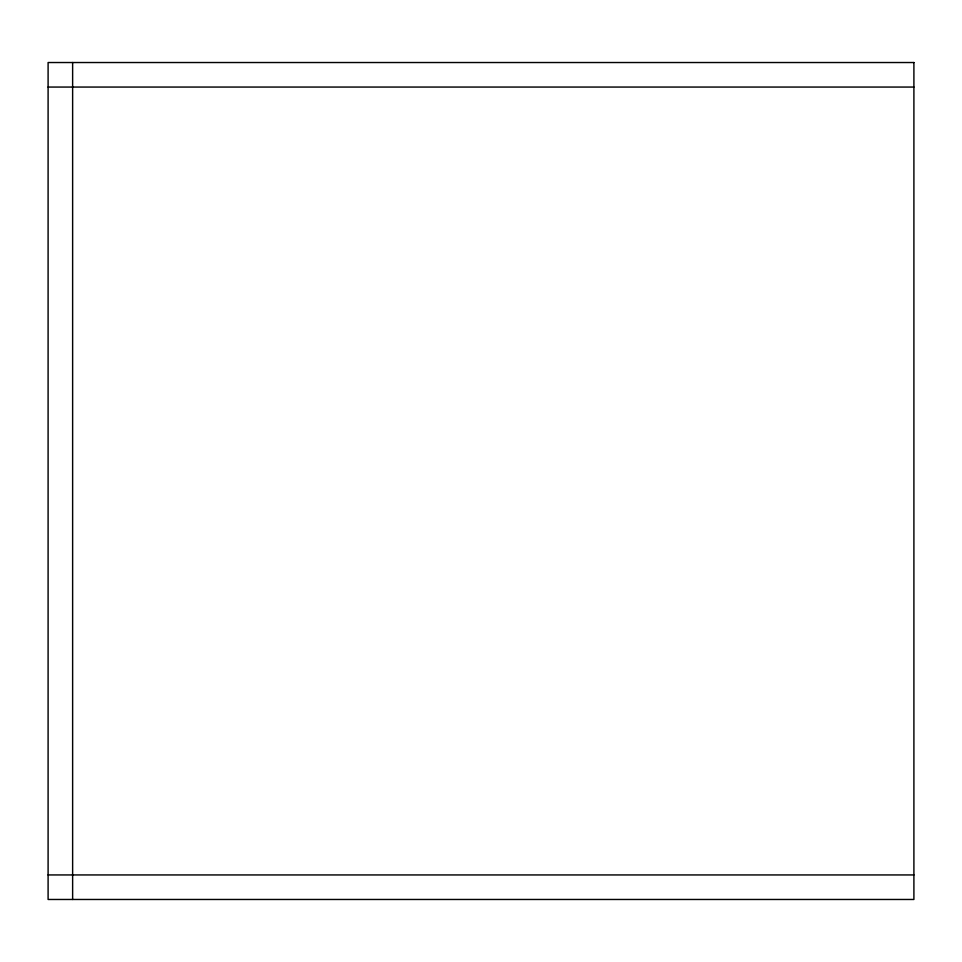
<?xml version="1.0" encoding="UTF-8"?>
<svg xmlns="http://www.w3.org/2000/svg" width="962" height="962" viewBox="0 0 962 962"><rect width="100%" height="100%" fill="white"/><g stroke="black" fill="none" stroke-linecap="round" stroke-linejoin="round"><path stroke-width="1.44" d="M48.1 87.061L913.9 87.061M48.1 874.939L913.9 874.939M72.631 62.53L72.631 899.47M913.9 62.53L48.1 62.53L48.1 899.47L913.9 899.47L913.9 62.53"/></g></svg>
